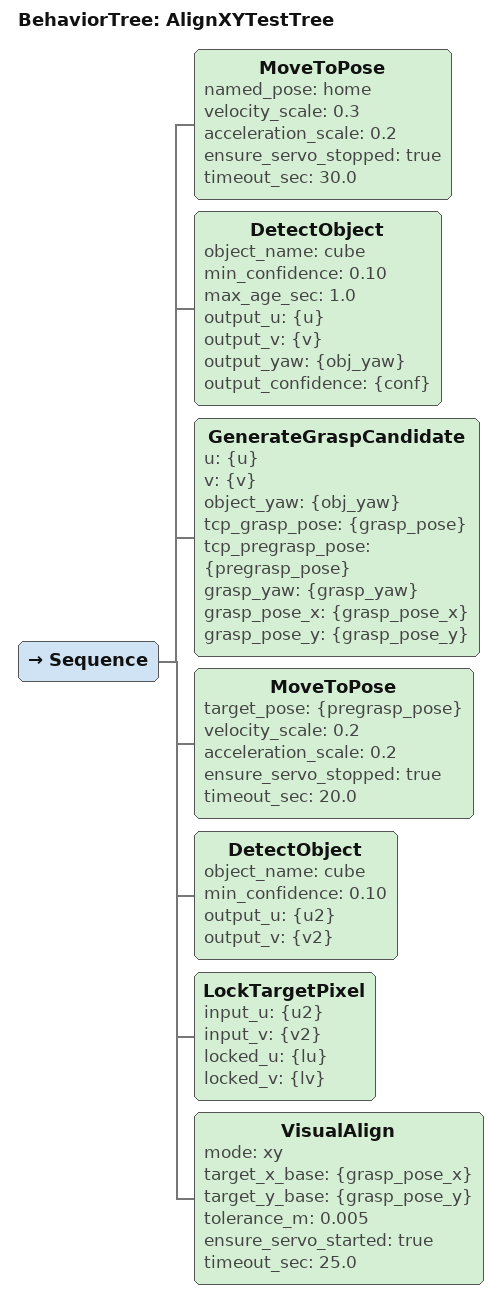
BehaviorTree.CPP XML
<root BTCPP_format="4">
    <BehaviorTree ID="AlignXYTestTree">
        <Sequence>
            <MoveToPose named_pose="home"
                velocity_scale="0.3" acceleration_scale="0.2"
                ensure_servo_stopped="true"
                timeout_sec="30.0" />
            <DetectObject
                object_name="cube"
                min_confidence="0.10"
                max_age_sec="1.0"
                output_u="{u}"
                output_v="{v}"
                output_yaw="{obj_yaw}"
                output_confidence="{conf}" />
            <GenerateGraspCandidate
                u="{u}"
                v="{v}"
                object_yaw="{obj_yaw}"
                tcp_grasp_pose="{grasp_pose}"
                tcp_pregrasp_pose="{pregrasp_pose}"
                grasp_yaw="{grasp_yaw}"
                grasp_pose_x="{grasp_pose_x}"
                grasp_pose_y="{grasp_pose_y}"/>

            <MoveToPose
                target_pose="{pregrasp_pose}"
                velocity_scale="0.2"
                acceleration_scale="0.2"
                ensure_servo_stopped="true"
                timeout_sec="20.0" />
            <DetectObject
                object_name="cube"
                min_confidence="0.10"
                output_u="{u2}"
                output_v="{v2}" />
            <LockTargetPixel
                input_u="{u2}"
                input_v="{v2}"
                locked_u="{lu}"
                locked_v="{lv}" />

            <VisualAlign mode="xy"
                target_x_base="{grasp_pose_x}"
                target_y_base="{grasp_pose_y}"
                tolerance_m="0.005"
                ensure_servo_started="true"
                timeout_sec="25.0" />

        </Sequence>
    </BehaviorTree>
</root>
